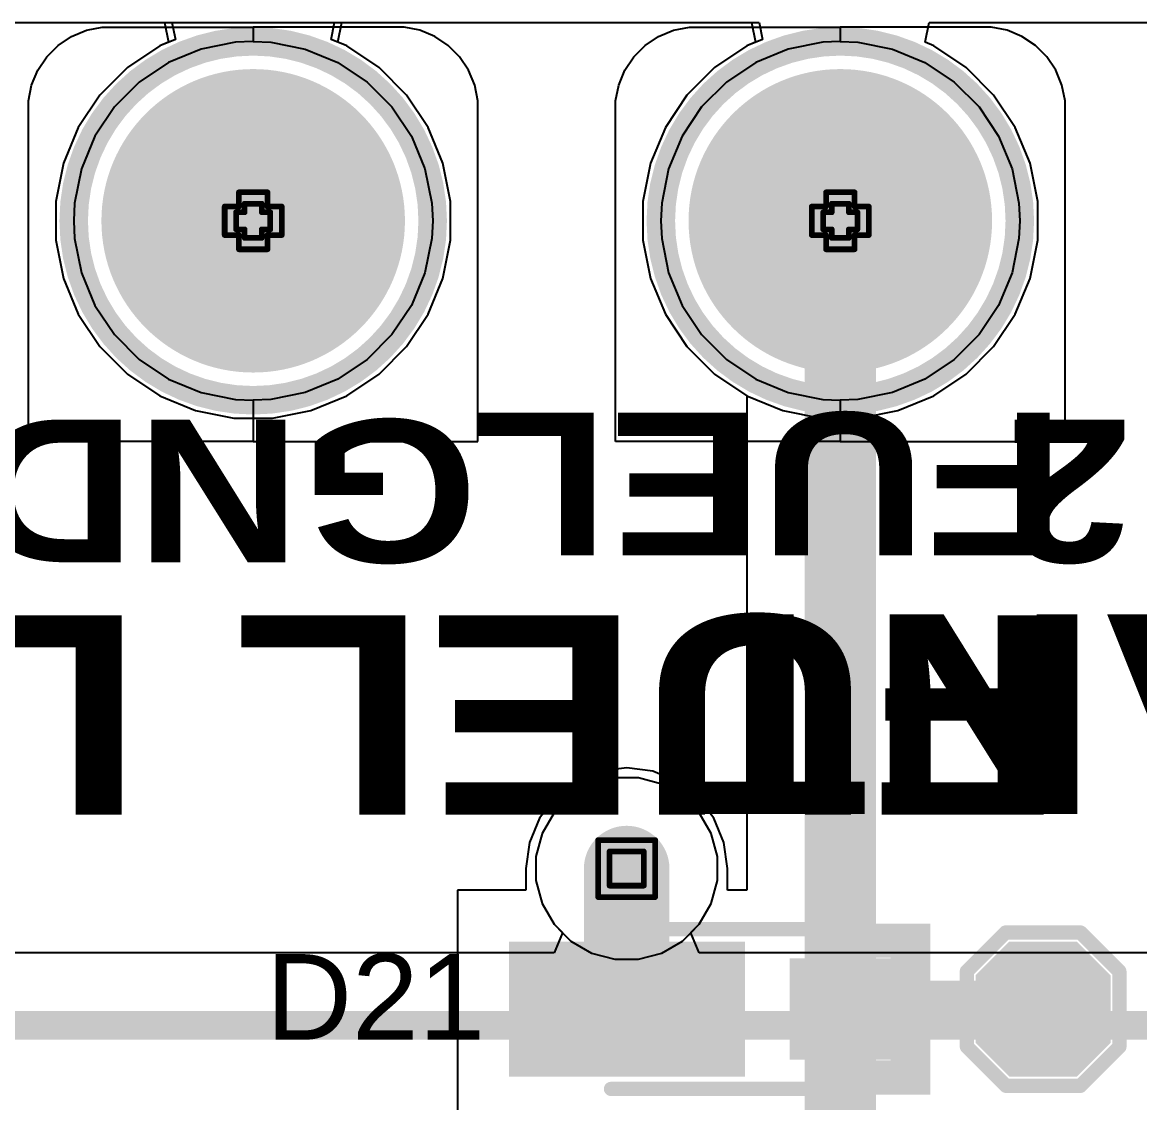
# Model space of a CAD drawing. Header units: inches. Extents: x -5 to 230, y -4 to 159.
# Drawn here: x 35.18 to 45.13, y 66.37 to 75.99 of the extents above; entities that cross this region are included whole.
import ezdxf

# ---------------------------------------------------------------- set-up
doc = ezdxf.new("R2010")
doc.units = ezdxf.units.IN
for name, color, linetype in [('Bottom Layer', 5, 'Continuous'), ('Bottom Solder', 6, 'Continuous'), ('Drill Drawing', 1, 'Continuous'), ('Layer 1', 16, 'Continuous'), ('Layer 2', 76, 'Continuous'), ('Multi-Layer', 9, 'Continuous'), ('Pad Holes', 156, 'Continuous'), ('Top Layer', 1, 'Continuous'), ('Top Overlay', 2, 'Continuous'), ('Top Paste', 8, 'Continuous'), ('Top Solder', 216, 'Continuous'), ('Via Holes', 16, 'Continuous')]:
    doc.layers.add(name, color=color, linetype=linetype)
doc.styles.add('Arial', font='', dxfattribs={"height": 0.2})
doc.styles.add('Arial Black_Bold', font='', dxfattribs={"height": 0.2})
doc.styles.get('Arial').set_extended_font_data('Arial')
doc.styles.get('Arial Black_Bold').set_extended_font_data('Arial Black', bold=True)

# ---------------------------------------------------------------- blocks, each defined once
blk = doc.blocks.new('0_5___T____P___21')
at = {"layer": 'Bottom Layer'}
h = blk.add_hatch(color=5, dxfattribs=at)
edge = h.paths.add_edge_path()
edge.add_arc((0, 0), 1.25, 0, 360)
at = {"layer": 'Bottom Solder'}
h = blk.add_hatch(color=6, dxfattribs=at)
edge = h.paths.add_edge_path()
edge.add_arc((0, 0), 1.3516, 0, 360)
at = {"layer": 'Layer 1'}
h = blk.add_hatch(color=16, dxfattribs=at)
edge = h.paths.add_edge_path()
edge.add_arc((0, 0), 1.25, 0, 360)
at = {"layer": 'Layer 2'}
h = blk.add_hatch(color=76, dxfattribs=at)
edge = h.paths.add_edge_path()
edge.add_arc((0, 0), 1.25, 0, 360)
at = {"layer": 'Multi-Layer'}
h = blk.add_hatch(color=9, dxfattribs=at)
edge = h.paths.add_edge_path()
edge.add_arc((0, 0), 1.25, 0, 360)
at = {"layer": 'Pad Holes'}
h = blk.add_hatch(color=7, dxfattribs=at)
edge = h.paths.add_edge_path()
edge.add_arc((0, 0), 0.75, 0, 360)
at = {"layer": 'Top Layer'}
h = blk.add_hatch(color=1, dxfattribs=at)
edge = h.paths.add_edge_path()
edge.add_arc((0, 0), 1.25, 0, 360)
at = {"layer": 'Top Solder'}
h = blk.add_hatch(color=216, dxfattribs=at)
edge = h.paths.add_edge_path()
edge.add_arc((0, 0), 1.3516, 0, 360)
blk = doc.blocks.new('0_5___T____P___23')
at = {"layer": 'Bottom Layer'}
h = blk.add_hatch(color=5, dxfattribs=at)
edge = h.paths.add_edge_path()
edge.add_arc((0, 0), 1.25, 0, 360)
at = {"layer": 'Bottom Solder'}
h = blk.add_hatch(color=6, dxfattribs=at)
edge = h.paths.add_edge_path()
edge.add_arc((0, 0), 1.3516, 0, 360)
at = {"layer": 'Layer 1'}
h = blk.add_hatch(color=16, dxfattribs=at)
edge = h.paths.add_edge_path()
edge.add_arc((0, 0), 1.25, 0, 360)
at = {"layer": 'Layer 2'}
h = blk.add_hatch(color=76, dxfattribs=at)
edge = h.paths.add_edge_path()
edge.add_arc((0, 0), 1.25, 0, 360)
at = {"layer": 'Multi-Layer'}
h = blk.add_hatch(color=9, dxfattribs=at)
edge = h.paths.add_edge_path()
edge.add_arc((0, 0), 1.25, 0, 360)
at = {"layer": 'Pad Holes'}
h = blk.add_hatch(color=7, dxfattribs=at)
edge = h.paths.add_edge_path()
edge.add_arc((0, 0), 0.75, 0, 360)
at = {"layer": 'Top Layer'}
h = blk.add_hatch(color=1, dxfattribs=at)
edge = h.paths.add_edge_path()
edge.add_arc((0, 0), 1.25, 0, 360)
at = {"layer": 'Top Solder'}
h = blk.add_hatch(color=216, dxfattribs=at)
edge = h.paths.add_edge_path()
edge.add_arc((0, 0), 1.3516, 0, 360)
blk = doc.blocks.new('T____________0_5___180')
at = {"layer": 'Top Layer'}
blk.add_hatch(color=1, dxfattribs=at).paths.add_polyline_path([(0.25, 0.5), (-0.25, 0.5), (-0.5, 0.25), (-0.5, -0.25), (-0.25, -0.5), (0.25, -0.5), (0.5, -0.25), (0.5, 0.25)])
at = {"layer": 'Top Paste'}
blk.add_hatch(color=8, dxfattribs=at).paths.add_polyline_path([(0.25, 0.5), (-0.25, 0.5), (-0.5, 0.25), (-0.5, -0.25), (-0.25, -0.5), (0.25, -0.5), (0.5, -0.25), (0.5, 0.25)])
at = {"layer": 'Top Solder'}
blk.add_hatch(color=216, dxfattribs=at).paths.add_polyline_path([(0.3008, 0.6016), (-0.3008, 0.6016), (-0.6016, 0.3008), (-0.6016, -0.3008), (-0.3008, -0.6016), (0.3008, -0.6016), (0.6016, -0.3008), (0.6016, 0.3008)])
at = {"layer": 'Top Overlay'}
for points in [[(-0.6819, 0.3332, 0.127, 0.127, 0), (-0.3355, 0.6795, 0.127, 0.127, 0)], [(0.3365, 0.6795, 0.127, 0.127, 0), (-0.3355, 0.6795, 0.127, 0.127, 0)], [(0.6836, 0.3324, 0.127, 0.127, 0), (0.3365, 0.6795, 0.127, 0.127, 0)], [(-0.6819, -0.3341, 0.127, 0.127, 0), (-0.6819, 0.3332, 0.127, 0.127, 0)], [(0.6836, -0.3298, 0.127, 0.127, 0), (0.6836, 0.3324, 0.127, 0.127, 0)], [(-0.3374, -0.6786, 0.127, 0.127, 0), (-0.6819, -0.3341, 0.127, 0.127, 0)], [(0.3349, -0.6786, 0.127, 0.127, 0), (0.6836, -0.3298, 0.127, 0.127, 0)], [(0.3349, -0.6786, 0.127, 0.127, 0), (-0.3374, -0.6786, 0.127, 0.127, 0)]]:
    blk.add_lwpolyline(points, format="xyseb", dxfattribs=at)
for points in [[(-0.3673, 0.6795, 0.0635, 0.0635, 1), (-0.3038, 0.6795, 0.0635, 0.0635, 1)], [(-0.3673, 0.6795, 0.0635, 0.0635, 1), (-0.3038, 0.6795, 0.0635, 0.0635, 1)], [(0.3047, 0.6795, 0.0635, 0.0635, 1), (0.3682, 0.6795, 0.0635, 0.0635, 1)], [(0.3047, 0.6795, 0.0635, 0.0635, 1), (0.3682, 0.6795, 0.0635, 0.0635, 1)], [(-0.7136, 0.3332, 0.0635, 0.0635, 1), (-0.6501, 0.3332, 0.0635, 0.0635, 1)], [(-0.7136, 0.3332, 0.0635, 0.0635, 1), (-0.6501, 0.3332, 0.0635, 0.0635, 1)], [(0.6519, 0.3324, 0.0635, 0.0635, 1), (0.7154, 0.3324, 0.0635, 0.0635, 1)], [(0.6519, 0.3324, 0.0635, 0.0635, 1), (0.7154, 0.3324, 0.0635, 0.0635, 1)], [(-0.7136, -0.3341, 0.0635, 0.0635, 1), (-0.6501, -0.3341, 0.0635, 0.0635, 1)], [(-0.7136, -0.3341, 0.0635, 0.0635, 1), (-0.6501, -0.3341, 0.0635, 0.0635, 1)], [(0.6519, -0.3298, 0.0635, 0.0635, 1), (0.7154, -0.3298, 0.0635, 0.0635, 1)], [(0.6519, -0.3298, 0.0635, 0.0635, 1), (0.7154, -0.3298, 0.0635, 0.0635, 1)], [(-0.3691, -0.6786, 0.0635, 0.0635, 1), (-0.3056, -0.6786, 0.0635, 0.0635, 1)], [(-0.3691, -0.6786, 0.0635, 0.0635, 1), (-0.3056, -0.6786, 0.0635, 0.0635, 1)], [(0.3031, -0.6786, 0.0635, 0.0635, 1), (0.3666, -0.6786, 0.0635, 0.0635, 1)], [(0.3031, -0.6786, 0.0635, 0.0635, 1), (0.3666, -0.6786, 0.0635, 0.0635, 1)]]:
    blk.add_lwpolyline(points, format="xyseb", close=True, dxfattribs=at)
blk = doc.blocks.new('M____SMP_200')
at = {"layer": 'Top Layer'}
for points in [[(-1.95, 0.55), (0.05, 0.55), (0.05, -0.55), (-1.95, -0.55)], [(0.55, 0.4), (1.35, 0.4), (1.35, -0.4), (0.55, -0.4)]]:
    blk.add_hatch(color=1, dxfattribs=at).paths.add_polyline_path(points)
at = {"layer": 'Top Overlay'}
for points in [[(1.143, 0.4572), (1.4224, 0.4572), (1.4224, 0.762), (1.143, 0.762)], [(1.7526, 0.762), (1.397, 0.762), (1.397, -0.762), (1.7526, -0.762)], [(1.143, -0.762), (1.4224, -0.762), (1.4224, -0.4572), (1.143, -0.4572)]]:
    blk.add_hatch(color=2, dxfattribs=at).paths.add_polyline_path(points)
at = {"layer": 'Top Paste'}
for points in [[(-1.95, 0.55), (0.05, 0.55), (0.05, -0.55), (-1.95, -0.55)], [(0.55, 0.4), (1.35, 0.4), (1.35, -0.4), (0.55, -0.4)]]:
    blk.add_hatch(color=8, dxfattribs=at).paths.add_polyline_path(points)
at = {"layer": 'Top Solder'}
for points in [[(-2.0008, 0.6008), (0.1008, 0.6008), (0.1008, -0.6008), (-2.0008, -0.6008)], [(0.4992, 0.4508), (1.4008, 0.4508), (1.4008, -0.4508), (0.4992, -0.4508)]]:
    blk.add_hatch(color=216, dxfattribs=at).paths.add_polyline_path(points)
at = {"layer": 'Top Overlay'}
for points in [[(-1.0922, 0.7112, 0.127, 0.127, 0), (1.143, 0.7112, 0.127, 0.127, 0)], [(-1.0922, -0.7112, 0.127, 0.127, 0), (1.143, -0.7112, 0.127, 0.127, 0)]]:
    blk.add_lwpolyline(points, format="xyseb", dxfattribs=at)
for points in [[(-1.124, 0.7112, 0.0635, 0.0635, 1), (-1.0604, 0.7112, 0.0635, 0.0635, 1)], [(1.1113, 0.7112, 0.0635, 0.0635, 1), (1.1747, 0.7112, 0.0635, 0.0635, 1)], [(-1.124, -0.7112, 0.0635, 0.0635, 1), (-1.0604, -0.7112, 0.0635, 0.0635, 1)], [(1.1113, -0.7112, 0.0635, 0.0635, 1), (1.1747, -0.7112, 0.0635, 0.0635, 1)]]:
    blk.add_lwpolyline(points, format="xyseb", close=True, dxfattribs=at)

msp = doc.modelspace()

# ---------------------------------------------------------------- hatches: boundary and pattern name
at = {"layer": 'Bottom Layer'}
h = msp.add_hatch(color=5, dxfattribs=at)
edge = h.paths.add_edge_path()
edge.add_arc((40.5638, 68.453), 0.3, 0, 360)
at = {"layer": 'Layer 1'}
h = msp.add_hatch(color=16, dxfattribs=at)
edge = h.paths.add_edge_path()
edge.add_arc((40.5638, 68.453), 0.3, 0, 360)
at = {"layer": 'Layer 2'}
h = msp.add_hatch(color=76, dxfattribs=at)
edge = h.paths.add_edge_path()
edge.add_arc((40.5638, 68.453), 0.3, 0, 360)
at = {"layer": 'Top Layer'}
h = msp.add_hatch(color=1, dxfattribs=at)
edge = h.paths.add_edge_path()
edge.add_arc((40.5638, 68.453), 0.3, 0, 360)
at = {"layer": 'Via Holes'}
h = msp.add_hatch(color=7, dxfattribs=at)
edge = h.paths.add_edge_path()
edge.add_arc((40.5638, 68.453), 0.15, 0, 360)

# ---------------------------------------------------------------- linework, layer by layer
at = {"layer": 'Bottom Layer'}
for p, q in [((32.8442, 75.9912), (36.4476, 75.9912)), ((36.4476, 75.9912), (36.483, 75.8134)), ((37.9922, 75.8134), (38.0275, 75.9912)), ((38.0275, 75.9912), (41.6765, 75.9912)), ((41.6765, 75.9912), (41.7118, 75.8134)), ((43.2211, 75.8134), (43.2564, 75.9912)), ((43.2564, 75.9912), (47.0122, 75.9912)), ((36.4048, 75.7811), (36.1169, 75.5887)), ((36.483, 75.8134), (36.4048, 75.7811)), ((38.0703, 75.7811), (37.9922, 75.8134)), ((38.3582, 75.5887), (38.0703, 75.7811)), ((41.6337, 75.7811), (41.3458, 75.5887)), ((41.7118, 75.8134), (41.6337, 75.7811)), ((43.2992, 75.7811), (43.2211, 75.8134)), ((43.5871, 75.5887), (43.2992, 75.7811)), ((36.1169, 75.5887), (35.872, 75.3438)), ((38.6031, 75.3438), (38.3582, 75.5887)), ((41.3458, 75.5887), (41.1009, 75.3438)), ((43.832, 75.3438), (43.5871, 75.5887)), ((35.872, 75.3438), (35.6796, 75.0559)), ((38.7955, 75.0559), (38.6031, 75.3438)), ((41.1009, 75.3438), (40.9085, 75.0559)), ((44.0244, 75.0559), (43.832, 75.3438)), ((35.6796, 75.0559), (35.5471, 74.736)), ((38.928, 74.736), (38.7955, 75.0559)), ((40.9085, 75.0559), (40.776, 74.736)), ((44.1569, 74.736), (44.0244, 75.0559)), ((35.5471, 74.736), (35.4796, 74.3963)), ((38.9956, 74.3963), (38.928, 74.736)), ((40.776, 74.736), (40.7084, 74.3963)), ((44.2244, 74.3963), (44.1569, 74.736)), ((35.4796, 74.3963), (35.4796, 74.05)), ((38.9956, 74.05), (38.9956, 74.3963)), ((40.7084, 74.3963), (40.7084, 74.05)), ((44.2244, 74.05), (44.2244, 74.3963)), ((35.4796, 74.05), (35.5471, 73.7104)), ((38.928, 73.7104), (38.9956, 74.05)), ((40.7084, 74.05), (40.776, 73.7104)), ((44.1569, 73.7104), (44.2244, 74.05)), ((35.5471, 73.7104), (35.6796, 73.3904)), ((38.7955, 73.3904), (38.928, 73.7104)), ((40.776, 73.7104), (40.9085, 73.3904)), ((44.0244, 73.3904), (44.1569, 73.7104)), ((35.6796, 73.3904), (35.872, 73.1025)), ((38.6031, 73.1025), (38.7955, 73.3904)), ((40.9085, 73.3904), (41.1009, 73.1025)), ((43.832, 73.1025), (44.0244, 73.3904)), ((35.872, 73.1025), (36.1169, 72.8576)), ((38.3582, 72.8576), (38.6031, 73.1025)), ((41.1009, 73.1025), (41.3458, 72.8576)), ((43.5871, 72.8576), (43.832, 73.1025)), ((36.1169, 72.8576), (36.4048, 72.6652)), ((38.0703, 72.6652), (38.3582, 72.8576)), ((41.3458, 72.8576), (41.6337, 72.6652)), ((43.2992, 72.6652), (43.5871, 72.8576)), ((36.4048, 72.6652), (36.7248, 72.5327)), ((37.7503, 72.5327), (38.0703, 72.6652)), ((41.6337, 72.6652), (41.9537, 72.5327)), ((42.9792, 72.5327), (43.2992, 72.6652)), ((36.7248, 72.5327), (37.0644, 72.4652)), ((37.0644, 72.4652), (37.4107, 72.4652)), ((37.4107, 72.4652), (37.7503, 72.5327)), ((41.9537, 72.5327), (42.2933, 72.4652)), ((42.2933, 72.4652), (42.6396, 72.4652)), ((42.6396, 72.4652), (42.9792, 72.5327)), ((40.4574, 69.261), (40.2519, 69.2059)), ((40.6702, 69.261), (40.4574, 69.261)), ((40.8757, 69.2059), (40.6702, 69.261)), ((40.2519, 69.2059), (40.0677, 69.0996)), ((41.0599, 69.0996), (40.8757, 69.2059)), ((40.0677, 69.0996), (39.9172, 68.9491)), ((41.2104, 68.9491), (41.0599, 69.0996)), ((39.9172, 68.9491), (39.8109, 68.7649)), ((41.3167, 68.7649), (41.2104, 68.9491)), ((39.8109, 68.7649), (39.7558, 68.5594)), ((41.3718, 68.5594), (41.3167, 68.7649)), ((39.7558, 68.5594), (39.7558, 68.3466)), ((41.3718, 68.3466), (41.3718, 68.5594)), ((39.7558, 68.3466), (39.8109, 68.1411)), ((41.3167, 68.1411), (41.3718, 68.3466)), ((39.8109, 68.1411), (39.9172, 67.9569)), ((41.2104, 67.9569), (41.3167, 68.1411)), ((39.9172, 67.9569), (39.9929, 67.8812)), ((39.9929, 67.8812), (39.9192, 67.7034)), ((41.1347, 67.8812), (41.2104, 67.9569)), ((41.2084, 67.7034), (41.1347, 67.8812)), ((39.9192, 67.7034), (33.8343, 67.7034)), ((71.6917, 67.7034), (41.2084, 67.7034))]:
    msp.add_line(p, q, dxfattribs=at)
msp.add_lwpolyline([(33.3294, 67.056, 0.254, 0.254, 0), (71.6917, 67.056, 0.254, 0.254, 0)], format="xyseb", dxfattribs=at)
at = {"layer": 'Drill Drawing'}
for points in [[(37.1106, 74.3502, 0.0508, 0.0508, 0), (37.1106, 74.4772, 0.0508, 0.0508, 0)], [(37.1106, 74.4772, 0.0508, 0.0508, 0), (37.3646, 74.4772, 0.0508, 0.0508, 0)], [(37.3646, 74.3502, 0.0508, 0.0508, 0), (37.3646, 74.4772, 0.0508, 0.0508, 0)], [(42.3394, 74.3502, 0.0508, 0.0508, 0), (42.3394, 74.4772, 0.0508, 0.0508, 0)], [(42.3394, 74.4772, 0.0508, 0.0508, 0), (42.5934, 74.4772, 0.0508, 0.0508, 0)], [(42.5934, 74.3502, 0.0508, 0.0508, 0), (42.5934, 74.4772, 0.0508, 0.0508, 0)], [(36.9836, 74.0962, 0.0508, 0.0508, 0), (36.9836, 74.3502, 0.0508, 0.0508, 0)], [(36.9836, 74.3502, 0.0508, 0.0508, 0), (37.1106, 74.3502, 0.0508, 0.0508, 0)], [(37.1614, 74.2994, 0.0508, 0.0508, 0), (37.1614, 74.3756, 0.0508, 0.0508, 0)], [(37.1614, 74.3756, 0.0508, 0.0508, 0), (37.3138, 74.3756, 0.0508, 0.0508, 0)], [(37.3138, 74.2994, 0.0508, 0.0508, 0), (37.3138, 74.3756, 0.0508, 0.0508, 0)], [(37.3646, 74.3502, 0.0508, 0.0508, 0), (37.4916, 74.3502, 0.0508, 0.0508, 0)], [(37.4916, 74.0962, 0.0508, 0.0508, 0), (37.4916, 74.3502, 0.0508, 0.0508, 0)], [(42.2124, 74.0962, 0.0508, 0.0508, 0), (42.2124, 74.3502, 0.0508, 0.0508, 0)], [(42.2124, 74.3502, 0.0508, 0.0508, 0), (42.3394, 74.3502, 0.0508, 0.0508, 0)], [(42.3902, 74.2994, 0.0508, 0.0508, 0), (42.3902, 74.3756, 0.0508, 0.0508, 0)], [(42.3902, 74.3756, 0.0508, 0.0508, 0), (42.5426, 74.3756, 0.0508, 0.0508, 0)], [(42.5426, 74.2994, 0.0508, 0.0508, 0), (42.5426, 74.3756, 0.0508, 0.0508, 0)], [(42.5934, 74.3502, 0.0508, 0.0508, 0), (42.7204, 74.3502, 0.0508, 0.0508, 0)], [(42.7204, 74.0962, 0.0508, 0.0508, 0), (42.7204, 74.3502, 0.0508, 0.0508, 0)], [(37.0852, 74.147, 0.0508, 0.0508, 0), (37.0852, 74.2994, 0.0508, 0.0508, 0)], [(37.0852, 74.2994, 0.0508, 0.0508, 0), (37.1614, 74.2994, 0.0508, 0.0508, 0)], [(37.3138, 74.2994, 0.0508, 0.0508, 0), (37.39, 74.2994, 0.0508, 0.0508, 0)], [(37.39, 74.147, 0.0508, 0.0508, 0), (37.39, 74.2994, 0.0508, 0.0508, 0)], [(42.314, 74.147, 0.0508, 0.0508, 0), (42.314, 74.2994, 0.0508, 0.0508, 0)], [(42.314, 74.2994, 0.0508, 0.0508, 0), (42.3902, 74.2994, 0.0508, 0.0508, 0)], [(42.5426, 74.2994, 0.0508, 0.0508, 0), (42.6188, 74.2994, 0.0508, 0.0508, 0)], [(42.6188, 74.147, 0.0508, 0.0508, 0), (42.6188, 74.2994, 0.0508, 0.0508, 0)], [(37.0852, 74.147, 0.0508, 0.0508, 0), (37.1614, 74.147, 0.0508, 0.0508, 0)], [(37.1614, 74.0708, 0.0508, 0.0508, 0), (37.1614, 74.147, 0.0508, 0.0508, 0)], [(37.3138, 74.147, 0.0508, 0.0508, 0), (37.39, 74.147, 0.0508, 0.0508, 0)], [(37.3138, 74.0708, 0.0508, 0.0508, 0), (37.3138, 74.147, 0.0508, 0.0508, 0)], [(42.314, 74.147, 0.0508, 0.0508, 0), (42.3902, 74.147, 0.0508, 0.0508, 0)], [(42.3902, 74.0708, 0.0508, 0.0508, 0), (42.3902, 74.147, 0.0508, 0.0508, 0)], [(42.5426, 74.147, 0.0508, 0.0508, 0), (42.6188, 74.147, 0.0508, 0.0508, 0)], [(42.5426, 74.0708, 0.0508, 0.0508, 0), (42.5426, 74.147, 0.0508, 0.0508, 0)], [(36.9836, 74.0962, 0.0508, 0.0508, 0), (37.1106, 74.0962, 0.0508, 0.0508, 0)], [(37.1106, 73.9692, 0.0508, 0.0508, 0), (37.1106, 74.0962, 0.0508, 0.0508, 0)], [(37.1614, 74.0708, 0.0508, 0.0508, 0), (37.3138, 74.0708, 0.0508, 0.0508, 0)], [(37.3646, 74.0962, 0.0508, 0.0508, 0), (37.4916, 74.0962, 0.0508, 0.0508, 0)], [(37.3646, 73.9692, 0.0508, 0.0508, 0), (37.3646, 74.0962, 0.0508, 0.0508, 0)], [(42.2124, 74.0962, 0.0508, 0.0508, 0), (42.3394, 74.0962, 0.0508, 0.0508, 0)], [(42.3394, 73.9692, 0.0508, 0.0508, 0), (42.3394, 74.0962, 0.0508, 0.0508, 0)], [(42.3902, 74.0708, 0.0508, 0.0508, 0), (42.5426, 74.0708, 0.0508, 0.0508, 0)], [(42.5934, 74.0962, 0.0508, 0.0508, 0), (42.7204, 74.0962, 0.0508, 0.0508, 0)], [(42.5934, 73.9692, 0.0508, 0.0508, 0), (42.5934, 74.0962, 0.0508, 0.0508, 0)], [(37.1106, 73.9692, 0.0508, 0.0508, 0), (37.3646, 73.9692, 0.0508, 0.0508, 0)], [(42.3394, 73.9692, 0.0508, 0.0508, 0), (42.5934, 73.9692, 0.0508, 0.0508, 0)], [(40.3098, 68.707, 0.0508, 0.0508, 0), (40.8178, 68.707, 0.0508, 0.0508, 0)], [(40.3098, 68.199, 0.0508, 0.0508, 0), (40.3098, 68.707, 0.0508, 0.0508, 0)], [(40.8178, 68.199, 0.0508, 0.0508, 0), (40.8178, 68.707, 0.0508, 0.0508, 0)], [(40.4114, 68.6054, 0.0508, 0.0508, 0), (40.7162, 68.6054, 0.0508, 0.0508, 0)], [(40.4114, 68.3006, 0.0508, 0.0508, 0), (40.4114, 68.6054, 0.0508, 0.0508, 0)], [(40.7162, 68.3006, 0.0508, 0.0508, 0), (40.7162, 68.6054, 0.0508, 0.0508, 0)], [(40.4114, 68.3006, 0.0508, 0.0508, 0), (40.7162, 68.3006, 0.0508, 0.0508, 0)], [(40.3098, 68.199, 0.0508, 0.0508, 0), (40.8178, 68.199, 0.0508, 0.0508, 0)]]:
    msp.add_lwpolyline(points, format="xyseb", dxfattribs=at)
for points in [[(37.0979, 74.4772, 0.0254, 0.0254, 1), (37.1233, 74.4772, 0.0254, 0.0254, 1)], [(37.0979, 74.4772, 0.0254, 0.0254, 1), (37.1233, 74.4772, 0.0254, 0.0254, 1)], [(37.3519, 74.4772, 0.0254, 0.0254, 1), (37.3773, 74.4772, 0.0254, 0.0254, 1)], [(37.3519, 74.4772, 0.0254, 0.0254, 1), (37.3773, 74.4772, 0.0254, 0.0254, 1)], [(42.3267, 74.4772, 0.0254, 0.0254, 1), (42.3521, 74.4772, 0.0254, 0.0254, 1)], [(42.3267, 74.4772, 0.0254, 0.0254, 1), (42.3521, 74.4772, 0.0254, 0.0254, 1)], [(42.5807, 74.4772, 0.0254, 0.0254, 1), (42.6061, 74.4772, 0.0254, 0.0254, 1)], [(42.5807, 74.4772, 0.0254, 0.0254, 1), (42.6061, 74.4772, 0.0254, 0.0254, 1)], [(36.9709, 74.3502, 0.0254, 0.0254, 1), (36.9963, 74.3502, 0.0254, 0.0254, 1)], [(36.9709, 74.3502, 0.0254, 0.0254, 1), (36.9963, 74.3502, 0.0254, 0.0254, 1)], [(37.0979, 74.3502, 0.0254, 0.0254, 1), (37.1233, 74.3502, 0.0254, 0.0254, 1)], [(37.0979, 74.3502, 0.0254, 0.0254, 1), (37.1233, 74.3502, 0.0254, 0.0254, 1)], [(37.1487, 74.3756, 0.0254, 0.0254, 1), (37.1741, 74.3756, 0.0254, 0.0254, 1)], [(37.1487, 74.3756, 0.0254, 0.0254, 1), (37.1741, 74.3756, 0.0254, 0.0254, 1)], [(37.3011, 74.3756, 0.0254, 0.0254, 1), (37.3265, 74.3756, 0.0254, 0.0254, 1)], [(37.3011, 74.3756, 0.0254, 0.0254, 1), (37.3265, 74.3756, 0.0254, 0.0254, 1)], [(37.3519, 74.3502, 0.0254, 0.0254, 1), (37.3773, 74.3502, 0.0254, 0.0254, 1)], [(37.3519, 74.3502, 0.0254, 0.0254, 1), (37.3773, 74.3502, 0.0254, 0.0254, 1)], [(37.4789, 74.3502, 0.0254, 0.0254, 1), (37.5043, 74.3502, 0.0254, 0.0254, 1)], [(37.4789, 74.3502, 0.0254, 0.0254, 1), (37.5043, 74.3502, 0.0254, 0.0254, 1)], [(42.1997, 74.3502, 0.0254, 0.0254, 1), (42.2251, 74.3502, 0.0254, 0.0254, 1)], [(42.1997, 74.3502, 0.0254, 0.0254, 1), (42.2251, 74.3502, 0.0254, 0.0254, 1)], [(42.3267, 74.3502, 0.0254, 0.0254, 1), (42.3521, 74.3502, 0.0254, 0.0254, 1)], [(42.3267, 74.3502, 0.0254, 0.0254, 1), (42.3521, 74.3502, 0.0254, 0.0254, 1)], [(42.3775, 74.3756, 0.0254, 0.0254, 1), (42.4029, 74.3756, 0.0254, 0.0254, 1)], [(42.3775, 74.3756, 0.0254, 0.0254, 1), (42.4029, 74.3756, 0.0254, 0.0254, 1)], [(42.5299, 74.3756, 0.0254, 0.0254, 1), (42.5553, 74.3756, 0.0254, 0.0254, 1)], [(42.5299, 74.3756, 0.0254, 0.0254, 1), (42.5553, 74.3756, 0.0254, 0.0254, 1)], [(42.5807, 74.3502, 0.0254, 0.0254, 1), (42.6061, 74.3502, 0.0254, 0.0254, 1)], [(42.5807, 74.3502, 0.0254, 0.0254, 1), (42.6061, 74.3502, 0.0254, 0.0254, 1)], [(42.7077, 74.3502, 0.0254, 0.0254, 1), (42.7331, 74.3502, 0.0254, 0.0254, 1)], [(42.7077, 74.3502, 0.0254, 0.0254, 1), (42.7331, 74.3502, 0.0254, 0.0254, 1)], [(37.0725, 74.2994, 0.0254, 0.0254, 1), (37.0979, 74.2994, 0.0254, 0.0254, 1)], [(37.0725, 74.2994, 0.0254, 0.0254, 1), (37.0979, 74.2994, 0.0254, 0.0254, 1)], [(37.1487, 74.2994, 0.0254, 0.0254, 1), (37.1741, 74.2994, 0.0254, 0.0254, 1)], [(37.1487, 74.2994, 0.0254, 0.0254, 1), (37.1741, 74.2994, 0.0254, 0.0254, 1)], [(37.3011, 74.2994, 0.0254, 0.0254, 1), (37.3265, 74.2994, 0.0254, 0.0254, 1)], [(37.3011, 74.2994, 0.0254, 0.0254, 1), (37.3265, 74.2994, 0.0254, 0.0254, 1)], [(37.3773, 74.2994, 0.0254, 0.0254, 1), (37.4027, 74.2994, 0.0254, 0.0254, 1)], [(37.3773, 74.2994, 0.0254, 0.0254, 1), (37.4027, 74.2994, 0.0254, 0.0254, 1)], [(42.3013, 74.2994, 0.0254, 0.0254, 1), (42.3267, 74.2994, 0.0254, 0.0254, 1)], [(42.3013, 74.2994, 0.0254, 0.0254, 1), (42.3267, 74.2994, 0.0254, 0.0254, 1)], [(42.3775, 74.2994, 0.0254, 0.0254, 1), (42.4029, 74.2994, 0.0254, 0.0254, 1)], [(42.3775, 74.2994, 0.0254, 0.0254, 1), (42.4029, 74.2994, 0.0254, 0.0254, 1)], [(42.5299, 74.2994, 0.0254, 0.0254, 1), (42.5553, 74.2994, 0.0254, 0.0254, 1)], [(42.5299, 74.2994, 0.0254, 0.0254, 1), (42.5553, 74.2994, 0.0254, 0.0254, 1)], [(42.6061, 74.2994, 0.0254, 0.0254, 1), (42.6315, 74.2994, 0.0254, 0.0254, 1)], [(42.6061, 74.2994, 0.0254, 0.0254, 1), (42.6315, 74.2994, 0.0254, 0.0254, 1)], [(37.0725, 74.147, 0.0254, 0.0254, 1), (37.0979, 74.147, 0.0254, 0.0254, 1)], [(37.0725, 74.147, 0.0254, 0.0254, 1), (37.0979, 74.147, 0.0254, 0.0254, 1)], [(37.1487, 74.147, 0.0254, 0.0254, 1), (37.1741, 74.147, 0.0254, 0.0254, 1)], [(37.1487, 74.147, 0.0254, 0.0254, 1), (37.1741, 74.147, 0.0254, 0.0254, 1)], [(37.3011, 74.147, 0.0254, 0.0254, 1), (37.3265, 74.147, 0.0254, 0.0254, 1)], [(37.3011, 74.147, 0.0254, 0.0254, 1), (37.3265, 74.147, 0.0254, 0.0254, 1)], [(37.3773, 74.147, 0.0254, 0.0254, 1), (37.4027, 74.147, 0.0254, 0.0254, 1)], [(37.3773, 74.147, 0.0254, 0.0254, 1), (37.4027, 74.147, 0.0254, 0.0254, 1)], [(42.3013, 74.147, 0.0254, 0.0254, 1), (42.3267, 74.147, 0.0254, 0.0254, 1)], [(42.3013, 74.147, 0.0254, 0.0254, 1), (42.3267, 74.147, 0.0254, 0.0254, 1)], [(42.3775, 74.147, 0.0254, 0.0254, 1), (42.4029, 74.147, 0.0254, 0.0254, 1)], [(42.3775, 74.147, 0.0254, 0.0254, 1), (42.4029, 74.147, 0.0254, 0.0254, 1)], [(42.5299, 74.147, 0.0254, 0.0254, 1), (42.5553, 74.147, 0.0254, 0.0254, 1)], [(42.5299, 74.147, 0.0254, 0.0254, 1), (42.5553, 74.147, 0.0254, 0.0254, 1)], [(42.6061, 74.147, 0.0254, 0.0254, 1), (42.6315, 74.147, 0.0254, 0.0254, 1)], [(42.6061, 74.147, 0.0254, 0.0254, 1), (42.6315, 74.147, 0.0254, 0.0254, 1)], [(36.9709, 74.0962, 0.0254, 0.0254, 1), (36.9963, 74.0962, 0.0254, 0.0254, 1)], [(36.9709, 74.0962, 0.0254, 0.0254, 1), (36.9963, 74.0962, 0.0254, 0.0254, 1)], [(37.0979, 74.0962, 0.0254, 0.0254, 1), (37.1233, 74.0962, 0.0254, 0.0254, 1)], [(37.0979, 74.0962, 0.0254, 0.0254, 1), (37.1233, 74.0962, 0.0254, 0.0254, 1)], [(37.1487, 74.0708, 0.0254, 0.0254, 1), (37.1741, 74.0708, 0.0254, 0.0254, 1)], [(37.1487, 74.0708, 0.0254, 0.0254, 1), (37.1741, 74.0708, 0.0254, 0.0254, 1)], [(37.3011, 74.0708, 0.0254, 0.0254, 1), (37.3265, 74.0708, 0.0254, 0.0254, 1)], [(37.3011, 74.0708, 0.0254, 0.0254, 1), (37.3265, 74.0708, 0.0254, 0.0254, 1)], [(37.3519, 74.0962, 0.0254, 0.0254, 1), (37.3773, 74.0962, 0.0254, 0.0254, 1)], [(37.3519, 74.0962, 0.0254, 0.0254, 1), (37.3773, 74.0962, 0.0254, 0.0254, 1)], [(37.4789, 74.0962, 0.0254, 0.0254, 1), (37.5043, 74.0962, 0.0254, 0.0254, 1)], [(37.4789, 74.0962, 0.0254, 0.0254, 1), (37.5043, 74.0962, 0.0254, 0.0254, 1)], [(42.1997, 74.0962, 0.0254, 0.0254, 1), (42.2251, 74.0962, 0.0254, 0.0254, 1)], [(42.1997, 74.0962, 0.0254, 0.0254, 1), (42.2251, 74.0962, 0.0254, 0.0254, 1)], [(42.3267, 74.0962, 0.0254, 0.0254, 1), (42.3521, 74.0962, 0.0254, 0.0254, 1)], [(42.3267, 74.0962, 0.0254, 0.0254, 1), (42.3521, 74.0962, 0.0254, 0.0254, 1)], [(42.3775, 74.0708, 0.0254, 0.0254, 1), (42.4029, 74.0708, 0.0254, 0.0254, 1)], [(42.3775, 74.0708, 0.0254, 0.0254, 1), (42.4029, 74.0708, 0.0254, 0.0254, 1)], [(42.5299, 74.0708, 0.0254, 0.0254, 1), (42.5553, 74.0708, 0.0254, 0.0254, 1)], [(42.5299, 74.0708, 0.0254, 0.0254, 1), (42.5553, 74.0708, 0.0254, 0.0254, 1)], [(42.5807, 74.0962, 0.0254, 0.0254, 1), (42.6061, 74.0962, 0.0254, 0.0254, 1)], [(42.5807, 74.0962, 0.0254, 0.0254, 1), (42.6061, 74.0962, 0.0254, 0.0254, 1)], [(42.7077, 74.0962, 0.0254, 0.0254, 1), (42.7331, 74.0962, 0.0254, 0.0254, 1)], [(42.7077, 74.0962, 0.0254, 0.0254, 1), (42.7331, 74.0962, 0.0254, 0.0254, 1)], [(37.0979, 73.9692, 0.0254, 0.0254, 1), (37.1233, 73.9692, 0.0254, 0.0254, 1)], [(37.0979, 73.9692, 0.0254, 0.0254, 1), (37.1233, 73.9692, 0.0254, 0.0254, 1)], [(37.3519, 73.9692, 0.0254, 0.0254, 1), (37.3773, 73.9692, 0.0254, 0.0254, 1)], [(37.3519, 73.9692, 0.0254, 0.0254, 1), (37.3773, 73.9692, 0.0254, 0.0254, 1)], [(42.3267, 73.9692, 0.0254, 0.0254, 1), (42.3521, 73.9692, 0.0254, 0.0254, 1)], [(42.3267, 73.9692, 0.0254, 0.0254, 1), (42.3521, 73.9692, 0.0254, 0.0254, 1)], [(42.5807, 73.9692, 0.0254, 0.0254, 1), (42.6061, 73.9692, 0.0254, 0.0254, 1)], [(42.5807, 73.9692, 0.0254, 0.0254, 1), (42.6061, 73.9692, 0.0254, 0.0254, 1)], [(40.2971, 68.707, 0.0254, 0.0254, 1), (40.3225, 68.707, 0.0254, 0.0254, 1)], [(40.2971, 68.707, 0.0254, 0.0254, 1), (40.3225, 68.707, 0.0254, 0.0254, 1)], [(40.8051, 68.707, 0.0254, 0.0254, 1), (40.8305, 68.707, 0.0254, 0.0254, 1)], [(40.8051, 68.707, 0.0254, 0.0254, 1), (40.8305, 68.707, 0.0254, 0.0254, 1)], [(40.3987, 68.6054, 0.0254, 0.0254, 1), (40.4241, 68.6054, 0.0254, 0.0254, 1)], [(40.3987, 68.6054, 0.0254, 0.0254, 1), (40.4241, 68.6054, 0.0254, 0.0254, 1)], [(40.7035, 68.6054, 0.0254, 0.0254, 1), (40.7289, 68.6054, 0.0254, 0.0254, 1)], [(40.7035, 68.6054, 0.0254, 0.0254, 1), (40.7289, 68.6054, 0.0254, 0.0254, 1)], [(40.3987, 68.3006, 0.0254, 0.0254, 1), (40.4241, 68.3006, 0.0254, 0.0254, 1)], [(40.3987, 68.3006, 0.0254, 0.0254, 1), (40.4241, 68.3006, 0.0254, 0.0254, 1)], [(40.7035, 68.3006, 0.0254, 0.0254, 1), (40.7289, 68.3006, 0.0254, 0.0254, 1)], [(40.7035, 68.3006, 0.0254, 0.0254, 1), (40.7289, 68.3006, 0.0254, 0.0254, 1)], [(40.2971, 68.199, 0.0254, 0.0254, 1), (40.3225, 68.199, 0.0254, 0.0254, 1)], [(40.2971, 68.199, 0.0254, 0.0254, 1), (40.3225, 68.199, 0.0254, 0.0254, 1)], [(40.8051, 68.199, 0.0254, 0.0254, 1), (40.8305, 68.199, 0.0254, 0.0254, 1)], [(40.8051, 68.199, 0.0254, 0.0254, 1), (40.8305, 68.199, 0.0254, 0.0254, 1)]]:
    msp.add_lwpolyline(points, format="xyseb", close=True, dxfattribs=at)
at = {"layer": 'Layer 1'}
for p, q in [((27.6153, 75.9912), (41.6765, 75.9912)), ((41.6765, 75.9912), (41.7118, 75.8134)), ((43.2211, 75.8134), (43.2564, 75.9912)), ((43.2564, 75.9912), (47.0122, 75.9912)), ((41.6337, 75.7811), (41.3458, 75.5887)), ((41.7118, 75.8134), (41.6337, 75.7811)), ((43.2992, 75.7811), (43.2211, 75.8134)), ((43.5871, 75.5887), (43.2992, 75.7811)), ((41.3458, 75.5887), (41.1009, 75.3438)), ((43.832, 75.3438), (43.5871, 75.5887)), ((41.1009, 75.3438), (40.9085, 75.0559)), ((44.0244, 75.0559), (43.832, 75.3438)), ((40.9085, 75.0559), (40.776, 74.736)), ((44.1569, 74.736), (44.0244, 75.0559)), ((40.776, 74.736), (40.7084, 74.3963)), ((44.2244, 74.3963), (44.1569, 74.736)), ((40.7084, 74.3963), (40.7084, 74.05)), ((44.2244, 74.05), (44.2244, 74.3963)), ((40.7084, 74.05), (40.776, 73.7104)), ((44.1569, 73.7104), (44.2244, 74.05)), ((40.776, 73.7104), (40.9085, 73.3904)), ((44.0244, 73.3904), (44.1569, 73.7104)), ((40.9085, 73.3904), (41.1009, 73.1025)), ((43.832, 73.1025), (44.0244, 73.3904)), ((41.1009, 73.1025), (41.3458, 72.8576)), ((43.5871, 72.8576), (43.832, 73.1025)), ((41.3458, 72.8576), (41.6337, 72.6652)), ((43.2992, 72.6652), (43.5871, 72.8576)), ((41.6337, 72.6652), (41.9537, 72.5327)), ((42.9792, 72.5327), (43.2992, 72.6652)), ((41.9537, 72.5327), (42.2933, 72.4652)), ((42.2933, 72.4652), (42.6396, 72.4652)), ((42.6396, 72.4652), (42.9792, 72.5327))]:
    msp.add_line(p, q, dxfattribs=at)
at = {"layer": 'Layer 2'}
for p, q in [((32.8442, 75.9912), (36.4476, 75.9912)), ((36.4476, 75.9912), (36.483, 75.8134)), ((37.9922, 75.8134), (38.0275, 75.9912)), ((38.0275, 75.9912), (41.6765, 75.9912)), ((41.6765, 75.9912), (41.7118, 75.8134)), ((43.2211, 75.8134), (43.2564, 75.9912)), ((43.2564, 75.9912), (47.0122, 75.9912)), ((36.4048, 75.7811), (36.1169, 75.5887)), ((36.483, 75.8134), (36.4048, 75.7811)), ((38.0703, 75.7811), (37.9922, 75.8134)), ((38.3582, 75.5887), (38.0703, 75.7811)), ((41.6337, 75.7811), (41.3458, 75.5887)), ((41.7118, 75.8134), (41.6337, 75.7811)), ((43.2992, 75.7811), (43.2211, 75.8134)), ((43.5871, 75.5887), (43.2992, 75.7811)), ((36.1169, 75.5887), (35.872, 75.3438)), ((38.6031, 75.3438), (38.3582, 75.5887)), ((41.3458, 75.5887), (41.1009, 75.3438)), ((43.832, 75.3438), (43.5871, 75.5887)), ((35.872, 75.3438), (35.6796, 75.0559)), ((38.7955, 75.0559), (38.6031, 75.3438)), ((41.1009, 75.3438), (40.9085, 75.0559)), ((44.0244, 75.0559), (43.832, 75.3438)), ((35.6796, 75.0559), (35.5471, 74.736)), ((38.928, 74.736), (38.7955, 75.0559)), ((40.9085, 75.0559), (40.776, 74.736)), ((44.1569, 74.736), (44.0244, 75.0559)), ((35.5471, 74.736), (35.4796, 74.3963)), ((38.9956, 74.3963), (38.928, 74.736)), ((40.776, 74.736), (40.7084, 74.3963)), ((44.2244, 74.3963), (44.1569, 74.736)), ((35.4796, 74.3963), (35.4796, 74.05)), ((38.9956, 74.05), (38.9956, 74.3963)), ((40.7084, 74.3963), (40.7084, 74.05)), ((44.2244, 74.05), (44.2244, 74.3963)), ((35.4796, 74.05), (35.5471, 73.7104)), ((38.928, 73.7104), (38.9956, 74.05)), ((40.7084, 74.05), (40.776, 73.7104)), ((44.1569, 73.7104), (44.2244, 74.05)), ((35.5471, 73.7104), (35.6796, 73.3904)), ((38.7955, 73.3904), (38.928, 73.7104)), ((40.776, 73.7104), (40.9085, 73.3904)), ((44.0244, 73.3904), (44.1569, 73.7104)), ((35.6796, 73.3904), (35.872, 73.1025)), ((38.6031, 73.1025), (38.7955, 73.3904)), ((40.9085, 73.3904), (41.1009, 73.1025)), ((43.832, 73.1025), (44.0244, 73.3904)), ((35.872, 73.1025), (36.1169, 72.8576)), ((38.3582, 72.8576), (38.6031, 73.1025)), ((41.1009, 73.1025), (41.3458, 72.8576)), ((43.5871, 72.8576), (43.832, 73.1025)), ((36.1169, 72.8576), (36.4048, 72.6652)), ((38.0703, 72.6652), (38.3582, 72.8576)), ((41.3458, 72.8576), (41.6337, 72.6652)), ((43.2992, 72.6652), (43.5871, 72.8576)), ((36.4048, 72.6652), (36.7248, 72.5327)), ((37.7503, 72.5327), (38.0703, 72.6652)), ((41.6337, 72.6652), (41.9537, 72.5327)), ((42.9792, 72.5327), (43.2992, 72.6652)), ((36.7248, 72.5327), (37.0644, 72.4652)), ((37.0644, 72.4652), (37.4107, 72.4652)), ((37.4107, 72.4652), (37.7503, 72.5327)), ((41.9537, 72.5327), (42.2933, 72.4652)), ((42.2933, 72.4652), (42.6396, 72.4652)), ((42.6396, 72.4652), (42.9792, 72.5327)), ((40.4574, 69.261), (40.2519, 69.2059)), ((40.6702, 69.261), (40.4574, 69.261)), ((40.8757, 69.2059), (40.6702, 69.261)), ((40.2519, 69.2059), (40.0677, 69.0996)), ((41.0599, 69.0996), (40.8757, 69.2059)), ((40.0677, 69.0996), (39.9172, 68.9491)), ((41.2104, 68.9491), (41.0599, 69.0996)), ((39.9172, 68.9491), (39.8109, 68.7649)), ((41.3167, 68.7649), (41.2104, 68.9491)), ((39.8109, 68.7649), (39.7558, 68.5594)), ((41.3718, 68.5594), (41.3167, 68.7649)), ((39.7558, 68.5594), (39.7558, 68.3466)), ((41.3718, 68.3466), (41.3718, 68.5594)), ((39.7558, 68.3466), (39.8109, 68.1411)), ((41.3167, 68.1411), (41.3718, 68.3466)), ((39.8109, 68.1411), (39.9172, 67.9569)), ((41.2104, 67.9569), (41.3167, 68.1411)), ((39.9172, 67.9569), (40.0677, 67.8064)), ((41.0599, 67.8064), (41.2104, 67.9569)), ((40.0677, 67.8064), (40.2519, 67.7001)), ((40.8757, 67.7001), (41.0599, 67.8064)), ((40.2519, 67.7001), (40.4574, 67.645)), ((40.6702, 67.645), (40.8757, 67.7001)), ((40.4574, 67.645), (40.6702, 67.645))]:
    msp.add_line(p, q, dxfattribs=at)
at = {"layer": 'Top Layer'}
for p, q in [((32.7778, 75.9912), (36.514, 75.9912)), ((36.514, 75.9912), (36.5443, 75.8388)), ((37.9308, 75.8388), (37.9612, 75.9912)), ((37.9612, 75.9912), (41.7428, 75.9912)), ((41.7428, 75.9912), (41.7732, 75.8388)), ((36.5443, 75.8388), (36.4048, 75.7811)), ((38.0703, 75.7811), (37.9308, 75.8388)), ((41.7732, 75.8388), (41.6337, 75.7811)), ((36.4048, 75.7811), (36.1169, 75.5887)), ((38.3582, 75.5887), (38.0703, 75.7811)), ((41.6337, 75.7811), (41.3458, 75.5887)), ((36.1169, 75.5887), (35.872, 75.3438)), ((38.6031, 75.3438), (38.3582, 75.5887)), ((41.3458, 75.5887), (41.1009, 75.3438)), ((35.872, 75.3438), (35.6796, 75.0559)), ((38.7955, 75.0559), (38.6031, 75.3438)), ((41.1009, 75.3438), (40.9085, 75.0559)), ((35.6796, 75.0559), (35.5471, 74.736)), ((38.928, 74.736), (38.7955, 75.0559)), ((40.9085, 75.0559), (40.776, 74.736)), ((35.5471, 74.736), (35.4796, 74.3963)), ((38.9956, 74.3963), (38.928, 74.736)), ((40.776, 74.736), (40.7084, 74.3963)), ((35.4796, 74.3963), (35.4796, 74.05)), ((38.9956, 74.05), (38.9956, 74.3963)), ((40.7084, 74.3963), (40.7084, 74.05)), ((35.4796, 74.05), (35.5471, 73.7104)), ((38.928, 73.7104), (38.9956, 74.05)), ((40.7084, 74.05), (40.776, 73.7104)), ((35.5471, 73.7104), (35.6796, 73.3904)), ((38.7955, 73.3904), (38.928, 73.7104)), ((40.776, 73.7104), (40.9085, 73.3904)), ((35.6796, 73.3904), (35.872, 73.1025)), ((38.6031, 73.1025), (38.7955, 73.3904)), ((40.9085, 73.3904), (41.1009, 73.1025)), ((35.872, 73.1025), (36.1169, 72.8576)), ((38.3582, 72.8576), (38.6031, 73.1025)), ((41.1009, 73.1025), (41.3458, 72.8576)), ((36.1169, 72.8576), (36.4048, 72.6652)), ((38.0703, 72.6652), (38.3582, 72.8576)), ((41.3458, 72.8576), (41.6337, 72.6652)), ((36.4048, 72.6652), (36.7248, 72.5327)), ((37.7503, 72.5327), (38.0703, 72.6652)), ((41.6337, 72.6652), (41.6338, 72.6652)), ((41.6338, 72.6652), (41.6338, 68.2592)), ((36.7248, 72.5327), (37.0644, 72.4652)), ((37.0644, 72.4652), (37.4107, 72.4652)), ((37.4107, 72.4652), (37.7503, 72.5327)), ((40.3317, 69.3191), (40.1155, 69.2295)), ((40.5638, 69.3497), (40.3317, 69.3191)), ((40.7959, 69.3191), (40.5638, 69.3497)), ((41.0121, 69.2295), (40.7959, 69.3191)), ((40.1155, 69.2295), (39.9298, 69.087)), ((41.1978, 69.087), (41.0121, 69.2295)), ((39.9298, 69.087), (39.7873, 68.9013)), ((41.3403, 68.9013), (41.1978, 69.087)), ((39.7873, 68.9013), (39.6977, 68.6851)), ((41.4299, 68.6851), (41.3403, 68.9013)), ((39.6977, 68.6851), (39.6671, 68.453)), ((41.4605, 68.453), (41.4299, 68.6851)), ((39.6671, 68.453), (39.6671, 68.2592)), ((41.4605, 68.2592), (41.4605, 68.453)), ((39.6671, 68.2592), (39.0584, 68.2592)), ((39.0584, 68.2592), (39.0584, 66.1432)), ((41.6338, 68.2592), (41.4605, 68.2592))]:
    msp.add_line(p, q, dxfattribs=at)
for points in [[(42.4664, 67.2012, 0.635, 0.635, 0), (42.4664, 74.2232, 0.635, 0.635, 0)], [(40.5638, 67.2012, 0.762, 0.762, 0), (40.5638, 68.453, 0.762, 0.762, 0)], [(42.4664, 65.1692, 0.635, 0.635, 0), (42.4664, 67.2012, 0.635, 0.635, 0)], [(42.4664, 67.2012, 0.508, 0.508, 0), (44.2722, 67.2012, 0.508, 0.508, 0)], [(40.5638, 67.2012, 0.254, 0.254, 0), (40.5664, 67.2012, 0.254, 0.254, 0)]]:
    msp.add_lwpolyline(points, format="xyseb", dxfattribs=at)
for points in [[(42.3077, 74.2232, 0.3175, 0.3175, 1), (42.6252, 74.2232, 0.3175, 0.3175, 1)], [(40.3733, 68.453, 0.381, 0.381, 1), (40.7543, 68.453, 0.381, 0.381, 1)], [(40.3733, 67.2012, 0.381, 0.381, 1), (40.7543, 67.2012, 0.381, 0.381, 1)], [(42.3077, 67.2012, 0.3175, 0.3175, 1), (42.6252, 67.2012, 0.3175, 0.3175, 1)], [(42.3077, 67.2012, 0.3175, 0.3175, 1), (42.6252, 67.2012, 0.3175, 0.3175, 1)], [(42.3394, 67.2012, 0.254, 0.254, 1), (42.5934, 67.2012, 0.254, 0.254, 1)], [(44.1452, 67.2012, 0.254, 0.254, 1), (44.3992, 67.2012, 0.254, 0.254, 1)], [(40.5003, 67.2012, 0.127, 0.127, 1), (40.6273, 67.2012, 0.127, 0.127, 1)], [(40.5029, 67.2012, 0.127, 0.127, 1), (40.6299, 67.2012, 0.127, 0.127, 1)]]:
    msp.add_lwpolyline(points, format="xyseb", close=True, dxfattribs=at)
at = {"layer": 'Top Overlay'}
for p, q in [((35.7522, 75.9209), (35.893, 75.9489)), ((35.893, 75.9489), (35.9648, 75.9489)), ((35.9648, 75.9489), (35.9648, 75.9489)), ((35.9648, 75.9489), (37.2376, 75.9489)), ((37.2376, 75.9489), (37.2376, 75.8218)), ((37.2376, 75.9489), (37.2376, 75.8218)), ((38.5104, 75.9489), (37.2376, 75.9489)), ((38.5821, 75.9489), (38.5104, 75.9489)), ((38.5104, 75.9489), (38.5104, 75.9489)), ((38.7229, 75.9209), (38.5821, 75.9489)), ((40.9811, 75.9209), (41.1219, 75.9489)), ((41.1219, 75.9489), (41.1936, 75.9489)), ((41.1936, 75.9489), (41.1936, 75.9489)), ((41.1936, 75.9489), (42.4664, 75.9489)), ((42.4664, 75.9489), (42.4664, 75.8218)), ((42.4664, 75.9489), (42.4664, 75.8218)), ((43.7392, 75.9489), (42.4664, 75.9489)), ((43.811, 75.9489), (43.7392, 75.9489)), ((43.7392, 75.9489), (43.7392, 75.9489)), ((43.9518, 75.9209), (43.811, 75.9489)), ((35.5002, 75.7862), (35.6196, 75.8659)), ((35.6196, 75.8659), (35.7522, 75.9209)), ((37.2376, 75.8218), (37.0809, 75.8141)), ((37.2376, 75.8218), (37.3942, 75.8141)), ((38.8556, 75.8659), (38.7229, 75.9209)), ((38.9749, 75.7862), (38.8556, 75.8659)), ((40.7291, 75.7862), (40.8484, 75.8659)), ((40.8484, 75.8659), (40.9811, 75.9209)), ((42.4664, 75.8218), (42.3098, 75.8141)), ((42.4664, 75.8218), (42.6231, 75.8141)), ((44.0844, 75.8659), (43.9518, 75.9209)), ((44.2038, 75.7862), (44.0844, 75.8659)), ((35.3987, 75.6847), (35.5002, 75.7862)), ((36.7735, 75.7529), (36.484, 75.633)), ((37.0809, 75.8141), (36.7735, 75.7529)), ((37.3942, 75.8141), (37.7016, 75.7529)), ((37.7016, 75.7529), (37.9911, 75.633)), ((39.0764, 75.6847), (38.9749, 75.7862)), ((40.6276, 75.6847), (40.7291, 75.7862)), ((42.0024, 75.7529), (41.7129, 75.633)), ((42.3098, 75.8141), (42.0024, 75.7529)), ((42.6231, 75.8141), (42.9305, 75.7529)), ((42.9305, 75.7529), (43.22, 75.633)), ((44.3053, 75.6847), (44.2038, 75.7862)), ((35.3189, 75.5653), (35.3987, 75.6847)), ((36.484, 75.633), (36.2234, 75.4589)), ((37.9911, 75.633), (38.2517, 75.4589)), ((39.1562, 75.5653), (39.0764, 75.6847)), ((40.5478, 75.5653), (40.6276, 75.6847)), ((41.7129, 75.633), (41.4523, 75.4589)), ((43.22, 75.633), (43.4806, 75.4589)), ((44.3851, 75.5653), (44.3053, 75.6847)), ((35.264, 75.4327), (35.3189, 75.5653)), ((39.2111, 75.4327), (39.1562, 75.5653)), ((40.4929, 75.4327), (40.5478, 75.5653)), ((44.44, 75.4327), (44.3851, 75.5653)), ((35.236, 75.2919), (35.264, 75.4327)), ((36.2234, 75.4589), (36.0018, 75.2373)), ((38.2517, 75.4589), (38.4733, 75.2373)), ((39.2391, 75.2919), (39.2111, 75.4327)), ((40.4649, 75.2919), (40.4929, 75.4327)), ((41.4523, 75.4589), (41.2307, 75.2373)), ((43.4806, 75.4589), (43.7022, 75.2373)), ((44.468, 75.2919), (44.44, 75.4327)), ((35.236, 75.2201), (35.236, 75.2919)), ((36.0018, 75.2373), (35.8277, 74.9767)), ((38.4733, 75.2373), (38.6474, 74.9767)), ((39.2391, 75.2201), (39.2391, 75.2919)), ((40.4649, 75.2201), (40.4649, 75.2919)), ((41.2307, 75.2373), (41.0566, 74.9767)), ((43.7022, 75.2373), (43.8763, 74.9767)), ((44.468, 75.2201), (44.468, 75.2919)), ((35.236, 72.2587), (35.236, 75.2201)), ((39.2391, 72.2587), (39.2391, 75.2201)), ((40.4649, 72.2587), (40.4649, 75.2201)), ((44.468, 72.2587), (44.468, 75.2201)), ((35.8277, 74.9767), (35.7078, 74.6872)), ((38.6474, 74.9767), (38.7673, 74.6872)), ((41.0566, 74.9767), (40.9367, 74.6872)), ((43.8763, 74.9767), (43.9962, 74.6872)), ((35.7078, 74.6872), (35.6467, 74.3799)), ((38.7673, 74.6872), (38.8284, 74.3799)), ((40.9367, 74.6872), (40.8756, 74.3799)), ((43.9962, 74.6872), (44.0573, 74.3799)), ((35.6467, 74.3799), (35.639, 74.2232)), ((38.8284, 74.3799), (38.8361, 74.2232)), ((40.8756, 74.3799), (40.8679, 74.2232)), ((44.0573, 74.3799), (44.065, 74.2232)), ((35.639, 74.2232), (35.6467, 74.0665)), ((38.8361, 74.2232), (38.8285, 74.0665)), ((38.8361, 74.2232), (38.8361, 74.2232)), ((40.8679, 74.2232), (40.8755, 74.0665)), ((44.065, 74.2232), (44.0573, 74.0665)), ((44.065, 74.2232), (44.065, 74.2232)), ((35.6467, 74.0665), (35.7078, 73.7591)), ((38.8285, 74.0665), (38.7673, 73.7591)), ((40.8755, 74.0665), (40.9367, 73.7591)), ((44.0573, 74.0665), (43.9962, 73.7591)), ((35.7078, 73.7591), (35.8277, 73.4696)), ((38.7673, 73.7591), (38.6474, 73.4696)), ((40.9367, 73.7591), (41.0566, 73.4696)), ((43.9962, 73.7591), (43.8763, 73.4696)), ((35.8277, 73.4696), (36.0018, 73.209)), ((38.6474, 73.4696), (38.4733, 73.209)), ((41.0566, 73.4696), (41.2307, 73.209)), ((43.8763, 73.4696), (43.7022, 73.209)), ((36.0018, 73.209), (36.2234, 72.9874)), ((38.4733, 73.209), (38.2517, 72.9874)), ((41.2307, 73.209), (41.4523, 72.9874)), ((43.7022, 73.209), (43.4806, 72.9874)), ((36.2234, 72.9874), (36.484, 72.8133)), ((38.2517, 72.9874), (37.9911, 72.8133)), ((41.4523, 72.9874), (41.7129, 72.8133)), ((43.4806, 72.9874), (43.22, 72.8133)), ((36.484, 72.8133), (36.7735, 72.6934)), ((37.9911, 72.8133), (37.7016, 72.6934)), ((41.7129, 72.8133), (42.0024, 72.6934)), ((43.22, 72.8133), (42.9305, 72.6934)), ((36.7735, 72.6934), (37.0809, 72.6323)), ((37.7016, 72.6934), (37.3942, 72.6323)), ((42.0024, 72.6934), (42.3098, 72.6323)), ((42.9305, 72.6934), (42.6231, 72.6323)), ((37.0809, 72.6323), (37.2376, 72.6246)), ((37.3942, 72.6323), (37.2376, 72.6246)), ((37.2376, 72.6246), (37.2376, 72.6246)), ((37.2376, 72.6246), (37.2376, 72.2587)), ((37.2376, 72.6246), (37.2376, 72.6246)), ((37.2376, 72.6246), (37.2376, 72.2587)), ((42.3098, 72.6323), (42.4664, 72.6246)), ((42.6231, 72.6323), (42.4664, 72.6246)), ((42.4664, 72.6246), (42.4664, 72.6246)), ((42.4664, 72.6246), (42.4664, 72.2587)), ((42.4664, 72.6246), (42.4664, 72.6246)), ((42.4664, 72.6246), (42.4664, 72.2587)), ((37.2376, 72.2587), (35.236, 72.2587)), ((37.2376, 72.2587), (39.2391, 72.2587)), ((42.4664, 72.2587), (40.4649, 72.2587)), ((42.4664, 72.2587), (44.468, 72.2587))]:
    msp.add_line(p, q, dxfattribs=at)
for points in [[(38.8362, 74.2232, 0.254, 0.254, 1), (35.639, 74.2232, 0.254, 0.254, 1)], [(44.065, 74.2232, 0.254, 0.254, 1), (40.8679, 74.2232, 0.254, 0.254, 1)], [(35.5755, 74.2232, 0.127, 0.127, 1), (35.7025, 74.2232, 0.127, 0.127, 1)], [(38.7727, 74.2232, 0.127, 0.127, 1), (38.8997, 74.2232, 0.127, 0.127, 1)], [(40.8044, 74.2232, 0.127, 0.127, 1), (40.9314, 74.2232, 0.127, 0.127, 1)], [(44.0015, 74.2232, 0.127, 0.127, 1), (44.1285, 74.2232, 0.127, 0.127, 1)]]:
    msp.add_lwpolyline(points, format="xyseb", close=True, dxfattribs=at)

# ---------------------------------------------------------------- block references
for name, p, rotation in [('0_5___T____P___21', (37.2376, 74.2232), 90), ('0_5___T____P___23', (42.4664, 74.2232), 90), ('T____________0_5___180', (44.2722, 67.2012), 270)]:
    msp.add_blockref(name, p, dxfattribs=dict(rotation=rotation))
msp.add_blockref('M____SMP_200', (41.5164, 67.2012))

# ---------------------------------------------------------------- texts
at = {"layer": 'Top Overlay', "style": 'Arial Black_Bold'}
for s, height, p in [('GND', 1.27, (39.2383, 72.4517)), ('FUEL', 1.27, (44.468, 72.5127)), ('NTC 2', 1.27, (49.803, 72.4517)), ('FUEL LEVEL', 1.778, (44.468, 70.7101)), ('COOLANT', 1.778, (55.0326, 70.7175))]:
    msp.add_text(s, height=height, rotation=180, dxfattribs=at).set_placement(p)
at = {"layer": 'Top Overlay', "style": 'Arial'}
msp.add_text('D21', height=0.762, dxfattribs=at).set_placement((37.3496, 66.9291))

doc.saveas('drawing.dxf')
